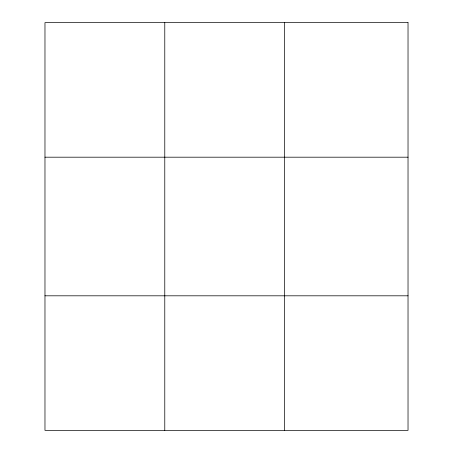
<?xml version="1.0" encoding="UTF-8"?>
<svg xmlns="http://www.w3.org/2000/svg" width="453" height="453" viewBox="0 0 453 453"><rect width="100%" height="100%" fill="white"/><g stroke="black" fill="none" stroke-linecap="round" stroke-linejoin="round"><path stroke-width="0.68" d="M164.779 22.65L164.779 430.35M284.592 22.65L284.592 430.35M44.972 157.191L408.028 157.191M44.972 295.809L408.028 295.809M408.028 22.65L408.028 430.35L44.972 430.35L44.972 22.65L408.028 22.65"/></g></svg>
